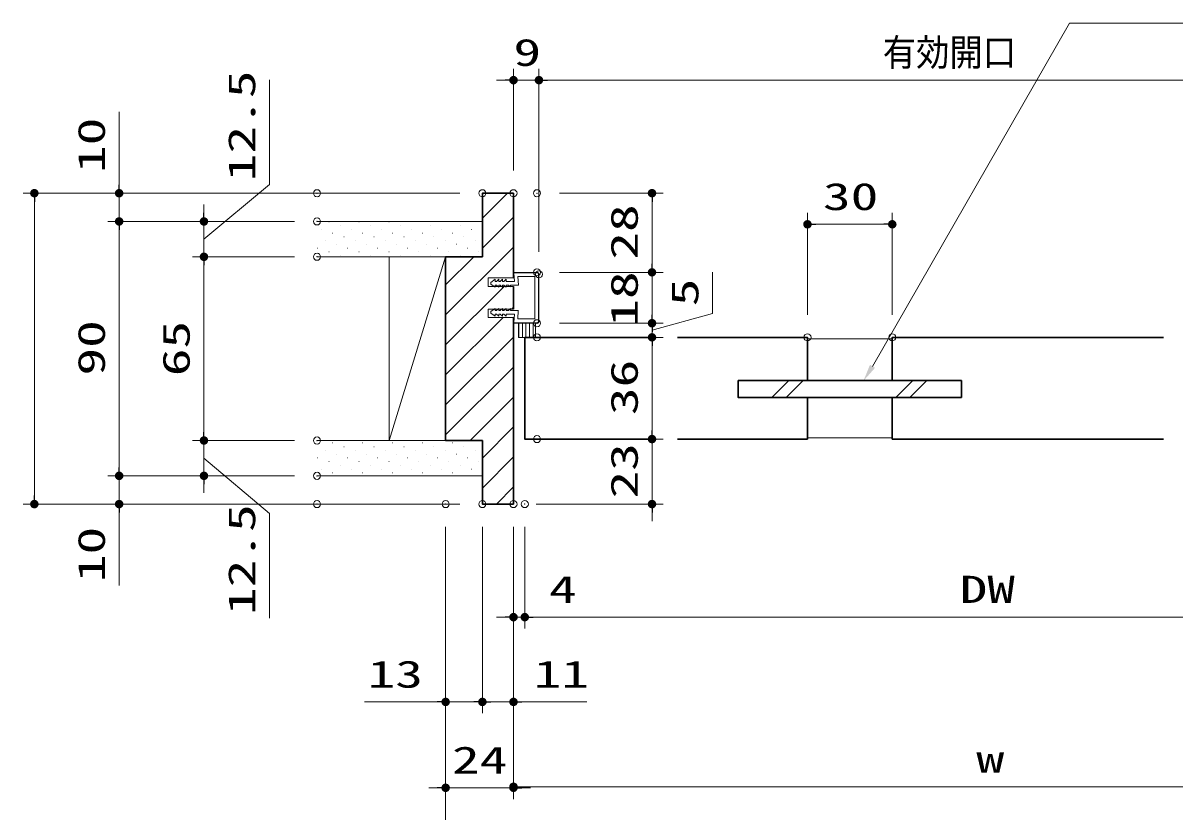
# Model space of a CAD drawing. Units: millimetres, scale not verified. Extents: x -1306 to 1306, y -607 to 607.
# Drawn here: x -916.9 to -509.4, y -420.7 to -141.6 of the extents above; entities that cross this region are included whole.
import ezdxf
from ezdxf.enums import TextEntityAlignment as Align

# ---------------------------------------------------------------- set-up
doc = ezdxf.new("R2010")
doc.units = ezdxf.units.MM
doc.header["$LTSCALE"] = 5
doc.header["$PDMODE"] = 32
doc.header["$PDSIZE"] = 2.5
for name, color, linetype, lineweight in [('0-1_線(黄)', 2, 'Continuous', 15), ('0-D_線(白)', 7, 'Continuous', 30), ('1-0_線(水)', 4, 'Continuous', 9), ('1-1_寸法線', 3, 'Continuous', 13), ('1-2_ハッチング', 6, 'Continuous', 9), ('1-4_DEFPOINTS', 7, 'Continuous', 5), ('1-5_0', 3, 'Continuous', 25)]:
    doc.layers.add(name, color=color, linetype=linetype, lineweight=lineweight)
doc.styles.add('ＭＳ ゴシック', font='')
doc.styles.get('ＭＳ ゴシック').set_extended_font_data('MS Gothic')

# ---------------------------------------------------------------- blocks, each defined once
blk = doc.blocks.new('_DOT')
at = {"layer": '1-5_0'}
blk.add_line((-2.5, 0), (-5, 0), dxfattribs=at)
for points in [[(0, 0), (-2.5, 0), (-2.48, 0.313)], [(0, 0), (-2.48, -0.313), (-2.5, 0)], [(0, 0), (-2.48, 0.313), (-2.421, 0.622)], [(0, 0), (-2.421, -0.622), (-2.48, -0.313)], [(0, 0), (-2.421, 0.622), (-2.324, 0.92)], [(0, 0), (-2.324, -0.92), (-2.421, -0.622)], [(0, 0), (-2.324, 0.92), (-2.191, 1.204)], [(0, 0), (-2.191, -1.204), (-2.324, -0.92)], [(0, 0), (-2.191, 1.204), (-2.023, 1.469)], [(0, 0), (-2.023, -1.469), (-2.191, -1.204)], [(0, 0), (-2.023, 1.469), (-1.822, 1.711)], [(0, 0), (-1.822, -1.711), (-2.023, -1.469)], [(0, 0), (-1.822, 1.711), (-1.594, 1.926)], [(0, 0), (-1.594, -1.926), (-1.822, -1.711)], [(0, 0), (-1.594, 1.926), (-1.34, 2.111)], [(0, 0), (-1.34, -2.111), (-1.594, -1.926)], [(0, 0), (-1.34, 2.111), (-1.064, 2.262)], [(0, 0), (-1.064, -2.262), (-1.34, -2.111)], [(0, 0), (-1.064, 2.262), (-0.773, 2.378)], [(0, 0), (-0.773, -2.378), (-1.064, -2.262)], [(0, 0), (-0.773, 2.378), (-0.468, 2.456)], [(0, 0), (-0.468, -2.456), (-0.773, -2.378)], [(0, 0), (-0.468, 2.456), (-0.157, 2.495)], [(0, 0), (-0.157, -2.495), (-0.468, -2.456)], [(0, 0), (-0.157, 2.495), (0.157, 2.495)], [(0, 0), (0.157, -2.495), (-0.157, -2.495)], [(0, 0), (0.157, 2.495), (0.468, 2.456)], [(0, 0), (0.468, 2.456), (0.773, 2.378)], [(0, 0), (0.773, 2.378), (1.064, 2.262)], [(0, 0), (1.064, 2.262), (1.34, 2.111)], [(0, 0), (1.34, 2.111), (1.594, 1.926)], [(0, 0), (1.594, 1.926), (1.822, 1.711)], [(0, 0), (1.822, 1.711), (2.023, 1.469)], [(0, 0), (2.023, 1.469), (2.191, 1.204)], [(0, 0), (2.191, 1.204), (2.324, 0.92)], [(0, 0), (2.324, 0.92), (2.421, 0.622)], [(0, 0), (2.421, 0.622), (2.48, 0.313)], [(0, 0), (2.48, 0.313), (2.5, 0)], [(0, 0), (0.468, -2.456), (0.157, -2.495)], [(0, 0), (0.773, -2.378), (0.468, -2.456)], [(0, 0), (1.064, -2.262), (0.773, -2.378)], [(0, 0), (1.34, -2.111), (1.064, -2.262)], [(0, 0), (1.594, -1.926), (1.34, -2.111)], [(0, 0), (1.822, -1.711), (1.594, -1.926)], [(0, 0), (2.023, -1.469), (1.822, -1.711)], [(0, 0), (2.191, -1.204), (2.023, -1.469)], [(0, 0), (2.324, -0.92), (2.191, -1.204)], [(0, 0), (2.421, -0.622), (2.324, -0.92)], [(0, 0), (2.48, -0.313), (2.421, -0.622)], [(0, 0), (2.5, 0), (2.48, -0.313)]]:
    blk.add_solid(points, dxfattribs=at)

msp = doc.modelspace()

# ---------------------------------------------------------------- linework, layer by layer
at = {"layer": '0-1_線(黄)'}
for p, q in [((-754.381, -211.802), (-812.883, -211.802)), ((-767.381, -224.302), (-812.883, -224.302)), ((-787.381, -289.302), (-787.381, -224.302)), ((-767.381, -224.302), (-787.381, -289.302)), ((-767.381, -289.302), (-812.883, -289.302)), ((-754.381, -301.802), (-812.883, -301.802))]:
    msp.add_line(p, q, dxfattribs=at)
at = {"layer": '0-D_線(白)'}
for p, q in [((-754.381, -224.302), (-754.381, -201.802)), ((-754.381, -201.802), (-743.38, -201.802)), ((-743.38, -231.802), (-743.38, -201.802)), ((-767.381, -224.302), (-767.381, -289.302)), ((-767.381, -224.302), (-754.381, -224.302)), ((-743.38, -234.802), (-743.38, -242.802)), ((-743.381, -311.802), (-743.38, -245.802)), ((-739.381, -252.802), (-693.382, -252.802)), ((-685.382, -252.802), (-639.383, -252.802)), ((-639.383, -252.802), (-639.383, -268.102)), ((-609.383, -252.802), (-513.382, -252.802)), ((-609.383, -252.802), (-609.383, -268.102)), ((-663.883, -268.102), (-584.883, -268.102)), ((-584.883, -268.102), (-584.883, -274.102)), ((-639.383, -274.102), (-639.383, -288.802)), ((-609.383, -274.102), (-609.383, -288.802)), ((-767.381, -289.302), (-754.381, -289.302)), ((-754.381, -289.302), (-754.381, -311.802)), ((-685.382, -288.802), (-639.383, -288.802)), ((-609.383, -288.802), (-513.382, -288.802)), ((-754.381, -311.802), (-743.381, -311.802))]:
    msp.add_line(p, q, dxfattribs=at)
for points in [[(-739.381, -252.802), (-739.381, -288.802), (-693.382, -288.802)], [(-663.883, -268.102), (-663.883, -274.102), (-584.883, -274.102)]]:
    msp.add_lwpolyline(points, dxfattribs=at)
at = {"layer": '1-0_線(水)'}
for p, q in [((-767.381, -224.302), (-767.381, -289.302)), ((-743.38, -234.802), (-743.38, -242.802)), ((-639.383, -253.302), (-609.383, -253.302)), ((-651.965, -274.102), (-645.965, -268.102)), ((-646.965, -274.102), (-640.965, -268.102)), ((-608.166, -274.102), (-602.166, -268.102)), ((-603.166, -274.102), (-597.166, -268.102)), ((-639.383, -288.302), (-609.383, -288.302))]:
    msp.add_line(p, q, dxfattribs=at)
at = {"layer": '1-1_寸法線'}
for p, q in [((-743.38, -193.802), (-743.38, -157.802)), ((-734.38, -222.502), (-734.38, -157.802)), ((-734.38, -222.502), (-734.38, -157.802)), ((-746.38, -161.802), (-749.38, -161.802)), ((-743.38, -161.802), (-734.38, -161.802)), ((-731.38, -161.802), (-728.38, -161.802)), ((-449.382, -161.802), (-731.38, -161.802)), ((-882.883, -198.802), (-882.883, -173.04)), ((-762.381, -201.802), (-916.883, -201.802)), ((-820.883, -201.802), (-886.883, -201.802)), ((-882.883, -211.802), (-882.883, -201.802)), ((-727.08, -201.802), (-690.38, -201.802)), ((-912.883, -204.802), (-912.883, -308.802)), ((-852.883, -208.802), (-852.883, -205.802)), ((-694.38, -226.802), (-694.38, -204.802)), ((-820.883, -211.802), (-886.883, -211.802)), ((-820.883, -211.802), (-886.883, -211.802)), ((-820.883, -211.802), (-856.883, -211.802)), ((-852.883, -211.802), (-852.883, -224.302)), ((-852.883, -211.802), (-852.883, -224.302)), ((-639.383, -244.802), (-639.383, -208.802)), ((-609.383, -244.802), (-609.383, -208.802)), ((-882.883, -214.802), (-882.883, -298.802)), ((-882.883, -214.802), (-882.883, -217.802)), ((-612.383, -212.802), (-636.383, -212.802)), ((-694.38, -226.802), (-694.38, -223.802)), ((-820.883, -224.302), (-856.883, -224.302)), ((-820.883, -224.302), (-856.883, -224.302)), ((-852.883, -286.302), (-852.883, -227.302)), ((-852.883, -227.302), (-852.883, -230.302)), ((-751.38, -233.352), (-749.892, -232.252)), ((-749.892, -232.252), (-749.892, -233.002)), ((-749.392, -233.002), (-748.592, -232.252)), ((-748.592, -232.252), (-748.592, -233.002)), ((-748.092, -233.002), (-747.292, -232.252)), ((-747.292, -232.252), (-747.292, -233.002)), ((-746.792, -233.002), (-745.992, -232.252)), ((-745.992, -232.252), (-745.992, -233.002)), ((-743.321, -231.604), (-743.38, -230.114)), ((-743.074, -233.002), (-743.23, -230.108)), ((-743.08, -229.802), (-735.08, -229.802)), ((-743.08, -229.952), (-735.08, -229.952)), ((-741.665, -234.302), (-741.832, -231.302)), ((-734.53, -230.502), (-734.53, -247.102)), ((-734.38, -230.502), (-734.38, -247.102)), ((-727.08, -229.802), (-690.38, -229.802)), ((-727.08, -229.802), (-690.38, -229.802)), ((-694.38, -247.802), (-694.38, -229.802)), ((-751.38, -233.952), (-751.38, -233.352)), ((-751.38, -233.952), (-749.891, -235.052)), ((-749.892, -233.002), (-749.392, -233.002)), ((-749.891, -234.302), (-749.391, -234.302)), ((-749.891, -235.052), (-749.891, -234.302)), ((-749.391, -234.302), (-748.591, -235.052)), ((-748.592, -233.002), (-748.092, -233.002)), ((-748.591, -234.302), (-748.091, -234.302)), ((-748.591, -235.052), (-748.591, -234.302)), ((-748.091, -234.302), (-747.291, -235.052)), ((-747.292, -233.002), (-746.792, -233.002)), ((-747.291, -234.302), (-746.791, -234.302)), ((-747.291, -235.052), (-747.291, -234.302)), ((-746.791, -234.302), (-745.991, -235.052)), ((-745.992, -233.002), (-743.075, -233.002)), ((-745.991, -234.302), (-745.204, -234.302)), ((-745.991, -235.052), (-745.991, -234.302)), ((-744.388, -234.957), (-745.204, -234.302)), ((-744.388, -234.302), (-741.665, -234.302)), ((-744.388, -234.309), (-744.388, -234.957)), ((-743.38, -234.802), (-743.63, -234.802)), ((-751.38, -243.652), (-749.891, -242.552)), ((-751.38, -243.652), (-751.38, -244.252)), ((-751.38, -244.252), (-749.892, -245.352)), ((-749.891, -242.552), (-749.891, -243.302)), ((-749.891, -243.302), (-749.391, -243.302)), ((-749.391, -243.302), (-748.591, -242.552)), ((-748.591, -242.552), (-748.591, -243.302)), ((-748.591, -243.302), (-748.091, -243.302)), ((-748.091, -243.302), (-747.291, -242.552)), ((-747.291, -242.552), (-747.291, -243.302)), ((-747.291, -243.302), (-746.791, -243.302)), ((-746.791, -243.302), (-745.991, -242.552)), ((-745.991, -242.552), (-745.991, -243.302)), ((-745.991, -243.302), (-745.204, -243.302)), ((-744.388, -242.648), (-745.204, -243.302)), ((-744.388, -243.295), (-744.388, -242.648)), ((-744.388, -243.302), (-741.665, -243.302)), ((-743.38, -242.802), (-743.63, -242.802)), ((-741.67, -243.302), (-741.832, -246.302)), ((-694.38, -244.802), (-694.38, -241.802)), ((-749.892, -244.602), (-749.392, -244.602)), ((-749.892, -245.352), (-749.892, -244.602)), ((-749.392, -244.602), (-748.592, -245.352)), ((-748.592, -244.602), (-748.092, -244.602)), ((-748.592, -245.352), (-748.592, -244.602)), ((-748.092, -244.602), (-747.292, -245.352)), ((-747.292, -244.602), (-746.792, -244.602)), ((-747.292, -245.352), (-747.292, -244.602)), ((-746.792, -244.602), (-745.992, -245.352)), ((-745.992, -244.602), (-743.075, -244.602)), ((-745.992, -245.352), (-745.992, -244.602)), ((-743.321, -246), (-743.38, -247.49)), ((-743.074, -244.602), (-743.23, -247.496)), ((-743.08, -247.652), (-735.08, -247.652)), ((-743.08, -247.802), (-735.08, -247.802)), ((-741.832, -246.302), (-735.88, -246.302)), ((-727.08, -247.802), (-690.38, -247.802)), ((-727.08, -247.802), (-690.38, -247.802)), ((-694.38, -247.802), (-694.38, -252.802)), ((-694.38, -247.802), (-694.38, -252.802)), ((-694.38, -250.802), (-694.38, -253.802)), ((-727.08, -252.802), (-690.38, -252.802)), ((-727.08, -252.802), (-690.38, -252.802)), ((-694.38, -285.802), (-694.38, -255.802)), ((-694.38, -255.802), (-694.38, -258.802)), ((-852.883, -286.302), (-852.883, -283.302)), ((-694.38, -285.802), (-694.38, -282.802)), ((-820.883, -289.302), (-856.883, -289.302)), ((-820.883, -289.302), (-856.883, -289.302)), ((-852.883, -301.802), (-852.883, -289.302)), ((-852.883, -301.802), (-852.883, -289.302)), ((-727.08, -288.802), (-690.38, -288.802)), ((-727.08, -288.802), (-690.38, -288.802)), ((-694.38, -288.802), (-694.38, -311.802)), ((-882.883, -298.802), (-882.883, -295.802)), ((-820.883, -301.802), (-886.883, -301.802)), ((-820.883, -301.802), (-886.883, -301.802)), ((-882.883, -301.802), (-882.883, -311.802)), ((-820.883, -301.802), (-856.883, -301.802)), ((-852.883, -304.802), (-852.883, -307.802)), ((-762.381, -311.802), (-916.883, -311.802)), ((-820.883, -311.802), (-886.883, -311.802)), ((-735.381, -311.802), (-690.38, -311.802)), ((-882.883, -314.802), (-882.883, -340.564)), ((-694.38, -314.802), (-694.38, -317.802)), ((-767.381, -319.802), (-767.381, -445.802)), ((-767.381, -319.802), (-767.381, -385.802)), ((-767.381, -319.802), (-767.381, -416.177)), ((-754.381, -319.802), (-754.381, -385.802)), ((-754.381, -319.802), (-754.381, -385.802)), ((-743.381, -319.802), (-743.381, -385.802)), ((-743.381, -319.802), (-743.381, -415.802)), ((-743.381, -319.802), (-743.381, -355.802)), ((-743.381, -319.802), (-743.381, -416.177)), ((-739.381, -319.802), (-739.381, -355.802)), ((-739.381, -319.802), (-739.381, -355.802)), ((-746.381, -351.802), (-749.381, -351.802)), ((-743.381, -351.802), (-739.381, -351.802)), ((-736.381, -351.802), (-718.238, -351.802)), ((-736.381, -351.802), (-412.381, -351.802)), ((-770.381, -381.802), (-796.143, -381.802)), ((-754.381, -381.802), (-767.381, -381.802)), ((-757.381, -381.802), (-760.381, -381.802)), ((-754.381, -381.802), (-743.381, -381.802)), ((-751.381, -381.802), (-748.381, -381.802)), ((-740.381, -381.802), (-717.477, -381.802)), ((-770.381, -412.177), (-773.381, -412.177)), ((-767.381, -412.177), (-743.381, -412.177)), ((-740.381, -411.802), (-408.381, -411.802)), ((-740.381, -412.177), (-737.381, -412.177))]:
    msp.add_line(p, q, dxfattribs=at)
for points in [[(-291.12, -141.594), (-546.683, -141.594), (-616.385, -263.067)], [(-852.883, -218.052), (-829.708, -198.729), (-829.708, -161.682)], [(-743.38, -231.802), (-752.38, -231.802), (-752.38, -234.802), (-743.38, -234.802)], [(-741.832, -231.302), (-735.88, -231.302), (-735.88, -246.302)], [(-694.38, -250.302), (-672.923, -244.382), (-672.923, -229.716)], [(-743.38, -242.802), (-752.38, -242.802), (-752.38, -245.802), (-743.38, -245.802)], [(-852.883, -295.552), (-829.708, -315.156), (-829.708, -352.204)]]:
    msp.add_lwpolyline(points, dxfattribs=at)
msp.add_lwpolyline([(-741.63, -247.802), (-735.63, -247.802), (-735.63, -252.802), (-741.63, -252.802)], close=True, dxfattribs=at)
for centre, radius, start, end in [((-743.08, -230.102), 0.3, 90, 182.27472), ((-743.08, -230.102), 0.15, 90, 182.27472), ((-735.08, -230.502), 0.7, 0, 90), ((-735.08, -230.502), 0.55, 0, 90), ((-743.08, -247.502), 0.3, 177.72528, 270), ((-743.08, -247.502), 0.15, 177.72528, 270), ((-735.08, -247.102), 0.55, 270, 0), ((-735.08, -247.102), 0.7, 270, 0)]:
    msp.add_arc(centre, radius, start, end, dxfattribs=at)
msp.add_solid([(-619.559, -268.16), (-617.269, -262.516), (-615.501, -263.619)], dxfattribs=at)
at = {"layer": '1-2_ハッチング'}
for p, q in [((-754.381, -210.671), (-745.513, -201.802)), ((-754.381, -221.277), (-743.38, -210.276)), ((-811.331, -214.588), (-811.281, -214.588)), ((-808.68, -211.936), (-808.63, -211.936)), ((-807.354, -215.914), (-807.304, -215.914)), ((-804.702, -213.262), (-804.652, -213.262)), ((-800.725, -214.588), (-800.675, -214.588)), ((-798.073, -211.936), (-798.023, -211.936)), ((-796.747, -215.914), (-796.697, -215.914)), ((-794.096, -213.262), (-794.046, -213.262)), ((-790.118, -214.588), (-790.068, -214.588)), ((-787.467, -211.936), (-787.417, -211.936)), ((-786.141, -215.914), (-786.091, -215.914)), ((-783.489, -213.262), (-783.439, -213.262)), ((-779.512, -214.588), (-779.462, -214.588)), ((-776.86, -211.936), (-776.81, -211.936)), ((-775.534, -215.914), (-775.484, -215.914)), ((-772.883, -213.262), (-772.833, -213.262)), ((-768.905, -214.588), (-768.855, -214.588)), ((-766.253, -211.936), (-766.203, -211.936)), ((-764.928, -215.914), (-764.878, -215.914)), ((-762.276, -213.262), (-762.226, -213.262)), ((-758.298, -214.588), (-758.248, -214.588)), ((-755.647, -211.936), (-755.597, -211.936)), ((-810.006, -218.565), (-809.956, -218.565)), ((-806.028, -219.891), (-805.978, -219.891)), ((-803.377, -217.24), (-803.327, -217.24)), ((-799.399, -218.565), (-799.349, -218.565)), ((-795.422, -219.891), (-795.372, -219.891)), ((-792.77, -217.24), (-792.72, -217.24)), ((-788.792, -218.565), (-788.742, -218.565)), ((-784.815, -219.891), (-784.765, -219.891)), ((-782.163, -217.24), (-782.113, -217.24)), ((-778.186, -218.565), (-778.136, -218.565)), ((-774.208, -219.891), (-774.158, -219.891)), ((-771.557, -217.24), (-771.507, -217.24)), ((-767.579, -218.565), (-767.529, -218.565)), ((-763.602, -219.891), (-763.552, -219.891)), ((-760.95, -217.24), (-760.9, -217.24)), ((-756.973, -218.565), (-756.923, -218.565)), ((-812.657, -221.217), (-812.607, -221.217)), ((-808.68, -222.543), (-808.63, -222.543)), ((-804.702, -223.869), (-804.652, -223.869)), ((-802.051, -221.217), (-802.001, -221.217)), ((-798.073, -222.543), (-798.023, -222.543)), ((-794.096, -223.869), (-794.046, -223.869)), ((-791.444, -221.217), (-791.394, -221.217)), ((-787.467, -222.543), (-787.417, -222.543)), ((-783.489, -223.869), (-783.439, -223.869)), ((-780.838, -221.217), (-780.788, -221.217)), ((-776.86, -222.543), (-776.81, -222.543)), ((-772.883, -223.869), (-772.833, -223.869)), ((-770.231, -221.217), (-770.181, -221.217)), ((-767.381, -244.884), (-743.38, -220.883)), ((-766.253, -222.543), (-766.203, -222.543)), ((-762.276, -223.869), (-762.226, -223.869)), ((-759.624, -221.217), (-759.574, -221.217)), ((-755.647, -222.543), (-755.597, -222.543)), ((-767.381, -234.277), (-757.406, -224.302)), ((-743.693, -231.802), (-743.38, -231.489)), ((-767.381, -255.491), (-746.693, -234.802)), ((-744.086, -242.802), (-743.38, -242.096)), ((-767.381, -266.097), (-747.086, -245.802)), ((-741.473, -252.802), (-741.473, -247.802)), ((-740.223, -252.802), (-740.223, -247.802)), ((-738.973, -252.802), (-738.973, -247.802)), ((-737.723, -252.802), (-737.723, -247.802)), ((-736.473, -252.802), (-736.473, -247.802)), ((-767.381, -276.704), (-743.38, -252.703)), ((-767.381, -287.31), (-743.381, -263.31)), ((-758.766, -289.302), (-743.381, -273.916)), ((-754.381, -295.524), (-743.381, -284.523)), ((-810.006, -292.812), (-809.956, -292.812)), ((-807.354, -290.16), (-807.304, -290.16)), ((-803.377, -291.486), (-803.327, -291.486)), ((-799.399, -292.812), (-799.349, -292.812)), ((-796.747, -290.16), (-796.697, -290.16)), ((-792.77, -291.486), (-792.72, -291.486)), ((-788.792, -292.812), (-788.742, -292.812)), ((-786.141, -290.16), (-786.091, -290.16)), ((-782.163, -291.486), (-782.113, -291.486)), ((-778.186, -292.812), (-778.136, -292.812)), ((-775.534, -290.16), (-775.484, -290.16)), ((-771.557, -291.486), (-771.507, -291.486)), ((-767.579, -292.812), (-767.529, -292.812)), ((-764.928, -290.16), (-764.878, -290.16)), ((-760.95, -291.486), (-760.9, -291.486)), ((-756.973, -292.812), (-756.923, -292.812)), ((-812.657, -295.463), (-812.607, -295.463)), ((-808.68, -296.789), (-808.63, -296.789)), ((-806.028, -294.137), (-805.978, -294.137)), ((-802.051, -295.463), (-802.001, -295.463)), ((-798.073, -296.789), (-798.023, -296.789)), ((-795.422, -294.137), (-795.372, -294.137)), ((-791.444, -295.463), (-791.394, -295.463)), ((-787.467, -296.789), (-787.417, -296.789)), ((-784.815, -294.137), (-784.765, -294.137)), ((-780.838, -295.463), (-780.788, -295.463)), ((-776.86, -296.789), (-776.81, -296.789)), ((-774.208, -294.137), (-774.158, -294.137)), ((-770.231, -295.463), (-770.181, -295.463)), ((-766.253, -296.789), (-766.203, -296.789)), ((-763.602, -294.137), (-763.552, -294.137)), ((-759.624, -295.463), (-759.574, -295.463)), ((-755.647, -296.789), (-755.597, -296.789)), ((-754.381, -306.13), (-743.381, -295.13)), ((-811.331, -299.441), (-811.281, -299.441)), ((-807.354, -300.767), (-807.304, -300.767)), ((-804.702, -298.115), (-804.652, -298.115)), ((-800.725, -299.441), (-800.675, -299.441)), ((-796.747, -300.767), (-796.697, -300.767)), ((-794.096, -298.115), (-794.046, -298.115)), ((-790.118, -299.441), (-790.068, -299.441)), ((-786.141, -300.767), (-786.091, -300.767)), ((-783.489, -298.115), (-783.439, -298.115)), ((-779.512, -299.441), (-779.462, -299.441)), ((-775.534, -300.767), (-775.484, -300.767)), ((-772.883, -298.115), (-772.833, -298.115)), ((-768.905, -299.441), (-768.855, -299.441)), ((-764.928, -300.767), (-764.878, -300.767)), ((-762.276, -298.115), (-762.226, -298.115)), ((-758.298, -299.441), (-758.248, -299.441)), ((-749.447, -311.802), (-743.381, -305.737))]:
    msp.add_line(p, q, dxfattribs=at)
at = {"layer": '1-4_DEFPOINTS'}
for p in [(-734.38, -161.802), (-882.883, -201.802), (-812.883, -201.802), (-754.381, -201.802), (-743.38, -201.802), (-735.08, -201.802), (-694.38, -201.802), (-812.883, -211.802), (-639.383, -212.802), (-852.883, -224.302), (-852.883, -224.302), (-812.883, -224.302), (-735.08, -229.802), (-734.38, -230.502), (-694.38, -229.802), (-735.08, -247.802), (-735.08, -252.802), (-694.38, -252.802), (-639.383, -252.802), (-609.383, -252.802), (-852.883, -289.302), (-812.883, -289.302), (-735.08, -288.802), (-882.883, -301.802), (-812.883, -301.802), (-912.883, -311.802), (-882.883, -311.802), (-812.883, -311.802), (-767.381, -311.802), (-754.381, -311.802), (-754.381, -311.802), (-743.381, -311.802), (-743.381, -311.802), (-739.381, -311.802), (-694.38, -311.802), (-739.381, -351.802), (-767.381, -381.802), (-743.381, -381.802), (-743.381, -412.177)]:
    msp.add_point(p, dxfattribs=at)

# ---------------------------------------------------------------- block references
at = {"layer": '1-1_寸法線', "xscale": 0.6, "yscale": 0.6}
for p in [(-743.38, -161.802), (-609.383, -212.802), (-743.381, -351.802), (-767.381, -381.802), (-754.381, -381.802), (-767.381, -412.177)]:
    msp.add_blockref('_DOT', p, dxfattribs=at)
for p, rotation in [((-734.38, -161.802), 180), ((-734.38, -161.802), 180), ((-882.883, -201.802), 270), ((-912.883, -201.802), 90), ((-694.38, -201.802), 90), ((-882.883, -211.802), 90), ((-882.883, -211.802), 90), ((-852.883, -211.802), 270), ((-639.383, -212.802), 180), ((-852.883, -224.302), 90), ((-852.883, -224.302), 90), ((-694.38, -229.802), 270), ((-694.38, -229.802), 270), ((-694.38, -247.802), 270), ((-694.38, -247.802), 90), ((-694.38, -252.802), 90), ((-694.38, -252.802), 90), ((-852.883, -289.302), 270), ((-852.883, -289.302), 270), ((-694.38, -288.802), 270), ((-694.38, -288.802), 270), ((-882.883, -301.802), 270), ((-882.883, -301.802), 270), ((-852.883, -301.802), 90), ((-912.883, -311.802), 270), ((-882.883, -311.802), 90), ((-694.38, -311.802), 90), ((-739.381, -351.802), 180), ((-739.381, -351.802), 180), ((-754.381, -381.802), 180), ((-743.381, -381.802), 180), ((-743.381, -411.802), 180), ((-743.381, -412.177), 180)]:
    msp.add_blockref('_DOT', p, dxfattribs=dict(at, rotation=rotation))

# ---------------------------------------------------------------- texts
at = {"layer": '1-1_寸法線', "style": 'ＭＳ ゴシック'}
for s, width, p in [('有効開口', 0.9, (-612.745, -159.652)), ('9', 1.5, (-743.404, -159.652)), ('30', 1.5, (-633.907, -210.652)), ('4', 1.5, (-730.81, -349.652)), ('DW', 1.5, (-585.572, -349.652)), ('13', 1.5, (-795, -379.652)), ('11', 1.5, (-736.238, -379.652)), ('24', 1.5, (-765.143, -410.027)), ('w', 1.5, (-579.619, -409.652))]:
    msp.add_text(s, height=9.604, dxfattribs=dict(at, width=width)).set_placement(p, align=Align.BOTTOM_LEFT)
at = {"layer": '1-1_寸法線', "style": 'ＭＳ ゴシック', "width": 1.5}
for s, p in [('12.5', (-831.857, -197.586)), ('10', (-885.032, -194.659)), ('28', (-696.53, -225.326)), ('18', (-696.53, -249.04)), ('5', (-675.073, -241.811)), ('90', (-885.032, -266.326)), ('65', (-855.032, -266.564)), ('36', (-696.53, -280.326)), ('23', (-696.53, -309.826)), ('12.5', (-831.857, -351.061)), ('10', (-885.032, -339.421))]:
    msp.add_text(s, height=9.604, rotation=90, dxfattribs=at).set_placement(p, align=Align.BOTTOM_LEFT)

doc.saveas('drawing.dxf')
